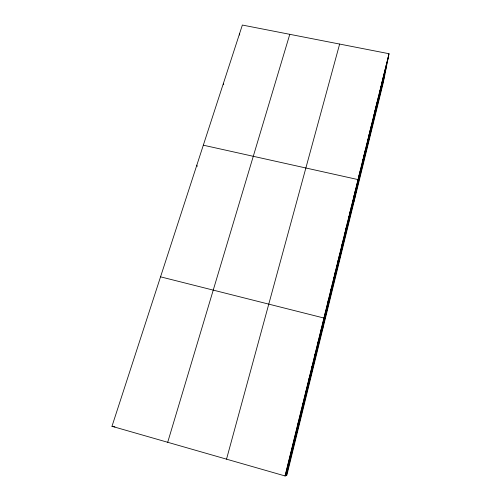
<?xml version="1.0" encoding="UTF-8"?>
<svg xmlns="http://www.w3.org/2000/svg" width="501" height="501" viewBox="0 0 501 501"><rect width="100%" height="100%" fill="white"/><g stroke="black" fill="none" stroke-linecap="round" stroke-linejoin="round"><path stroke-width="0.75" d="M307.457 385.607L307.464 384.887M308.979 379.42L309.004 378.65M310.495 373.264L310.532 372.443M312.004 367.139L312.054 366.269M313.501 361.052L313.563 360.125M314.997 354.99L315.066 354.019M316.475 348.965L316.563 347.938M317.953 342.972L318.054 341.895M319.425 337.01L319.532 335.883M320.884 331.073L321.003 329.902M322.337 325.174L322.469 323.959M322.544 329.902L323.928 318.041L160.545 276.828M325.218 313.463L325.381 312.154M326.646 307.658L326.821 306.299M328.074 301.878L328.255 300.475M329.489 296.129L329.683 294.676M330.898 290.405L331.098 288.914M332.295 284.718L332.514 283.178M333.691 279.057L333.917 277.473M335.075 273.421L335.313 271.799M336.459 267.816L336.71 266.15M337.831 262.242L338.087 260.533M339.196 256.694L339.465 254.946M340.555 251.176L340.837 249.385M341.907 245.684L342.196 243.849M343.248 240.223L343.554 238.344M344.588 234.781L344.901 232.871M345.922 229.377L346.247 227.423M347.243 223.991L347.581 221.999M348.564 218.636L348.909 216.601M349.88 213.307L350.23 211.234M351.182 208.003L351.545 205.898M352.479 202.73L352.854 200.582M353.775 197.475L354.157 195.296M355.059 192.252L355.453 190.029M356.343 187.055L356.743 184.794M354.157 201.17L358.027 179.59L203.318 145.19M358.866 176.778L359.292 174.448M360.119 171.705L360.545 169.338M361.365 166.651L361.797 164.253M362.599 161.623L363.05 159.193M363.832 156.619L364.29 154.158M365.06 151.64L365.523 149.141M366.281 146.687L366.751 144.156M367.49 141.752L367.972 139.19M368.698 136.848L369.187 134.249M369.901 131.957L370.402 129.327M371.103 127.097L371.604 124.436M372.293 122.257L372.807 119.564M373.477 117.441L373.997 114.716M374.66 112.644L375.186 109.894M375.831 107.878L376.37 105.091M377.002 103.125L377.547 100.306M378.167 98.396L378.718 95.553M379.326 93.693L379.883 90.819M380.478 89.009L381.048 86.103M381.624 84.343L382.2 81.412M382.77 79.703L383.353 76.741M383.904 75.087L384.499 72.094M385.037 70.491L385.632 67.472M386.165 65.913L386.772 62.863M387.286 61.354L387.899 58.279M389.02 53.72L383.171 83.028L286.86 475.198L285.038 475.95L111.98 426.295L242.359 25.05L389.02 53.72L285.038 475.95M285.238 475.869L388.4 56.82M285.802 475.637L386.603 65.856M286.353 475.405L384.824 74.755M226.527 459.16L339.64 44.063M167.703 442.283L289.785 34.319M111.98 426.295L114.942 426.921M196.818 165.186L197.25 166.363M296.467 429.539L296.561 429.877M223.421 83.329L223.728 84.769M298.064 423.057L298.139 423.445M239.516 33.792L239.71 35.064M299.654 416.607L299.717 417.057M301.233 410.194L301.283 410.701M302.804 403.819L302.836 404.376M304.364 397.475L304.383 398.088M305.923 391.162L305.923 391.832"/></g></svg>
